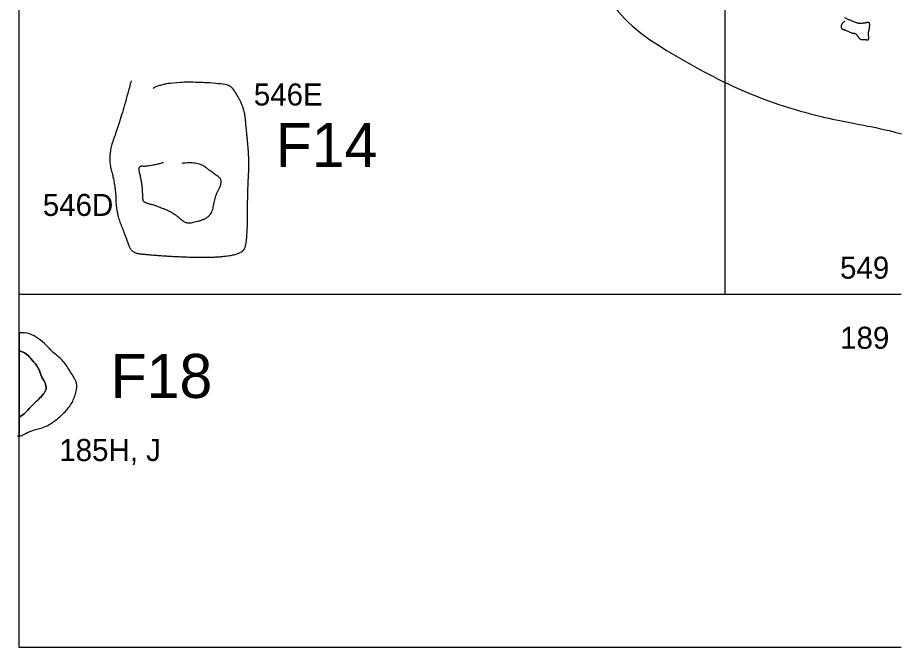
# Model space of a CAD drawing. Extents: x -160.1 to -89.2, y -288.3 to -253.8.
# Drawn here: x -160.02 to -150.02, y -279.67 to -272.53 of the extents above; entities that cross this region are included whole.
import ezdxf

# ---------------------------------------------------------------- set-up
doc = ezdxf.new("R2010")
doc.units = 0
for name, color, linetype in [('Brick', 7, 'Continuous'), ('Contexts', 7, 'Continuous'), ('Feature Numbers', 7, 'Continuous'), ('Features', 7, 'Continuous'), ('Quadrats', 7, 'Continuous'), ('Unit Numbers', 7, 'Continuous')]:
    doc.layers.add(name, color=color, linetype=linetype)

msp = doc.modelspace()

# ---------------------------------------------------------------- linework, layer by layer
at = {"layer": 'Brick'}
msp.add_open_spline([(-150.6379, -272.569), (-150.6789, -272.593), (-150.6819, -272.658), (-150.6469, -272.663), (-150.5509, -272.708), (-150.5269, -272.703), (-150.5029, -272.723), (-150.4629, -272.781), (-150.4129, -272.774), (-150.3639, -272.787), (-150.3739, -272.7), (-150.3599, -272.657), (-150.3569, -272.609), (-150.3609, -272.578), (-150.4429, -272.596), (-150.4879, -272.595), (-150.5789, -272.559), (-150.6389, -272.531)], degree=2, dxfattribs=at)
at = {"layer": 'Features'}
for p, q in [((-159.9999, -277.059), (-159.9999, -277.06)), ((-159.9999, -277.274), (-160.0159, -277.276))]:
    msp.add_line(p, q, dxfattribs=at)
for points in [[(-159.9999, -276.103), (-159.9999, -276.307)], [(-159.9999, -276.308), (-159.9999, -277.059)], [(-159.9999, -277.06), (-159.9999, -277.274)]]:
    msp.add_lwpolyline(points, dxfattribs=at)
for points, degree in [([(-149.9999, -267.511), (-150.1709, -267.515), (-150.6819, -267.548), (-151.4339, -267.429), (-152.2839, -267.942), (-152.8869, -268.954), (-153.5389, -270.17), (-153.4659, -271.377), (-153.4319, -272.399), (-152.6149, -272.945), (-151.7499, -273.407), (-150.9169, -273.665), (-150.3029, -273.765), (-150.0679, -273.827), (-149.9999, -273.845)], 3), ([(-158.7289, -273.244), (-158.8469, -273.69), (-158.9999, -274.094), (-158.9059, -274.431), (-158.8999, -274.739), (-158.7909, -275.012), (-158.7299, -275.195), (-158.5369, -275.217), (-158.1349, -275.244), (-157.7429, -275.248), (-157.4689, -275.203), (-157.4119, -275.079), (-157.4089, -274.504), (-157.3889, -274.144), (-157.4229, -273.801), (-157.4439, -273.564), (-157.5549, -273.355), (-157.6359, -273.273), (-158.3459, -273.252), (-158.4839, -273.332)], 2), ([(-158.3619, -274.174), (-158.5439, -274.221), (-158.6599, -274.207), (-158.6089, -274.391), (-158.5999, -274.568), (-158.5959, -274.62), (-158.4409, -274.661), (-158.2449, -274.743), (-158.1329, -274.848), (-158.0469, -274.862), (-157.8129, -274.785), (-157.7829, -274.563), (-157.6819, -274.371), (-157.7989, -274.293), (-157.9769, -274.156), (-158.1549, -274.182)], 2), ([(-160.0159, -277.276), (-159.9929, -277.273), (-159.9469, -277.263), (-159.8599, -277.207), (-159.7369, -277.187), (-159.6119, -277.12), (-159.5149, -277.034), (-159.4179, -276.937), (-159.3629, -276.819), (-159.3279, -276.673), (-159.4189, -276.55), (-159.4919, -276.419), (-159.6039, -276.338), (-159.6879, -276.242), (-159.7779, -276.167), (-159.8789, -276.106), (-159.9559, -276.1), (-159.9999, -276.103)], 3), ([(-159.9999, -276.308), (-159.9909, -276.31), (-159.9669, -276.318), (-159.9109, -276.339), (-159.8549, -276.413), (-159.7729, -276.497), (-159.7459, -276.616), (-159.6599, -276.725), (-159.7629, -276.848), (-159.8649, -276.931), (-159.9399, -277.027), (-159.9889, -277.054), (-159.9999, -277.06)], 3), ([(-159.9999, -277.06), (-159.9889, -277.054), (-159.9399, -277.027), (-159.8649, -276.931), (-159.7629, -276.848), (-159.6599, -276.725), (-159.7459, -276.616), (-159.7729, -276.497), (-159.8549, -276.413), (-159.9109, -276.339), (-159.9669, -276.318), (-159.9909, -276.31), (-159.9999, -276.308)], 3)]:
    msp.add_open_spline(points, degree=degree, dxfattribs=at)
at = {"layer": 'Quadrats'}
for p in [(-151.9999, -272.004), (-149.9999, -275.67)]:
    msp.add_line(p, (-151.9999, -275.67), dxfattribs=at)
for points in [[(-151.9999, -275.67), (-159.9999, -275.67), (-159.9999, -270.004)], [(-149.9999, -279.67), (-159.9999, -279.67), (-159.9999, -275.67)]]:
    msp.add_lwpolyline(points, dxfattribs=at)

# ---------------------------------------------------------------- texts
at = {"layer": 'Contexts'}
for s, p in [('546E', (-157.3389, -273.525)), ('546D', (-159.7309, -274.777)), ('185H, J', (-159.5439, -277.557))]:
    msp.add_text(s, height=0.25, dxfattribs=at).set_placement(p)
at = {"layer": 'Feature Numbers'}
for s, p in [('F14', (-157.0909, -274.222)), ('F18', (-158.9619, -276.842))]:
    msp.add_text(s, height=0.5, dxfattribs=at).set_placement(p)
at = {"layer": 'Unit Numbers'}
for s, p in [('549', (-150.6939, -275.489)), ('189', (-150.6929, -276.284))]:
    msp.add_text(s, height=0.25, dxfattribs=at).set_placement(p)

doc.saveas('drawing.dxf')
